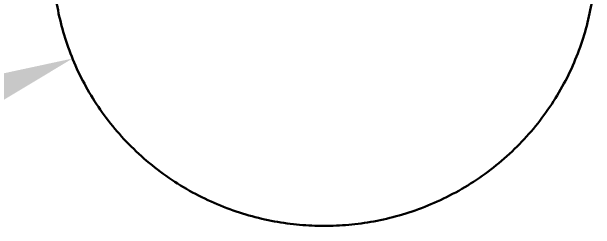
# Model space of a CAD drawing. Header units: millimetres. Extents: x 577 to 7172, y 252 to 2707.
# Drawn here: x 4955.2 to 5116.6, y 2045.2 to 2105.4 of the extents above; entities that cross this region are included whole.
import ezdxf

# ---------------------------------------------------------------- set-up
doc = ezdxf.new("R2010")
doc.units = ezdxf.units.MM
doc.header["$MEASUREMENT"] = 0
doc.layers.add('외형선(ISO)', color=7, linetype='Continuous', lineweight=30)
doc.layers.add('치수(ISO)', color=7, linetype='Continuous', lineweight=25)
doc.styles.add('굴림', font='')
doc.styles.get('굴림').set_extended_font_data('援대┝')
doc.dimstyles.new('기본값 (ISO)', dxfattribs={"dimscale": 10, "dimtxt": 3, "dimasz": 2.5, "dimexe": 3.175, "dimexo": 0, "dimgap": 0.762, "dimtad": 1, "dimtoh": 1, "dimdec": 0, "dimzin": 1, "dimdsep": 46, "dimtxsty": '굴림', "dimcen": 0.5, "dimazin": 0, "dimtfac": 1, "dimtdec": 4, "dimtix": 1, "dimtmove": 1, "dimatfit": 3, "dimfxl": 1, "dimtolj": 1, "dimtzin": 1, "dimarcsym": 0})

# ---------------------------------------------------------------- blocks, each defined once
blk = doc.blocks.new('*D14')
at = {"layer": 'Defpoints', "color": 0}
for p in [(5111.2, 2147.57), (4972.02, 2092.46)]:
    blk.add_point(p, dxfattribs=at)
at = {"layer": '치수(ISO)', "color": 0, "lineweight": -2}
for p, q in [((5041.61, 2115.01), (5041.61, 2125.01)), ((5036.61, 2120.01), (5046.61, 2120.01)), ((4902.29, 2064.86), (4948.78, 2083.26)), ((4877.29, 2064.86), (4902.29, 2064.86))]:
    blk.add_line(p, q, dxfattribs=at)
at = {"layer": '치수(ISO)', "color": 0}
blk.add_solid([(4950.31, 2079.39), (4947.25, 2087.13), (4972.02, 2092.46)], dxfattribs=at)
at = {"layer": '치수(ISO)', "color": 0, "insert": (4833.24, 2064.86), "char_height": 30, "attachment_point": 5, "style": '굴림'}
blk.add_mtext('\\A1;150', dxfattribs=at)

msp = doc.modelspace()

# ---------------------------------------------------------------- linework, layer by layer
at = {"layer": '외형선(ISO)'}
msp.add_rational_spline([(4966.61, 2120.01), (4966.61, 2046.13), (5041.61, 2046.13), (5116.61, 2046.13), (5116.61, 2120.01)], [1, 0.707106781187, 1, 0.707106781187, 1], degree=2, knots=[3.141593, 3.141593, 3.141593, 4.712389, 4.712389, 6.283185, 6.283185, 6.283185], dxfattribs=at)

# ---------------------------------------------------------------- dimensions: what is measured, and where the dimension line sits
at = {"layer": '치수(ISO)'}
dim = msp.add_diameter_dim_2p(p1=(5111.2, 2147.57), p2=(4972.02, 2092.46), text='150', dimstyle='기본값 (ISO)', override={"dimtad": 0, "dimtofl": 0}, dxfattribs=at)
dim.commit()
dim.dimension.update_dxf_attribs({"geometry": '*D14', "text_midpoint": (4902.29, 2064.86), "dimtype": 163})

doc.saveas('drawing.dxf')
